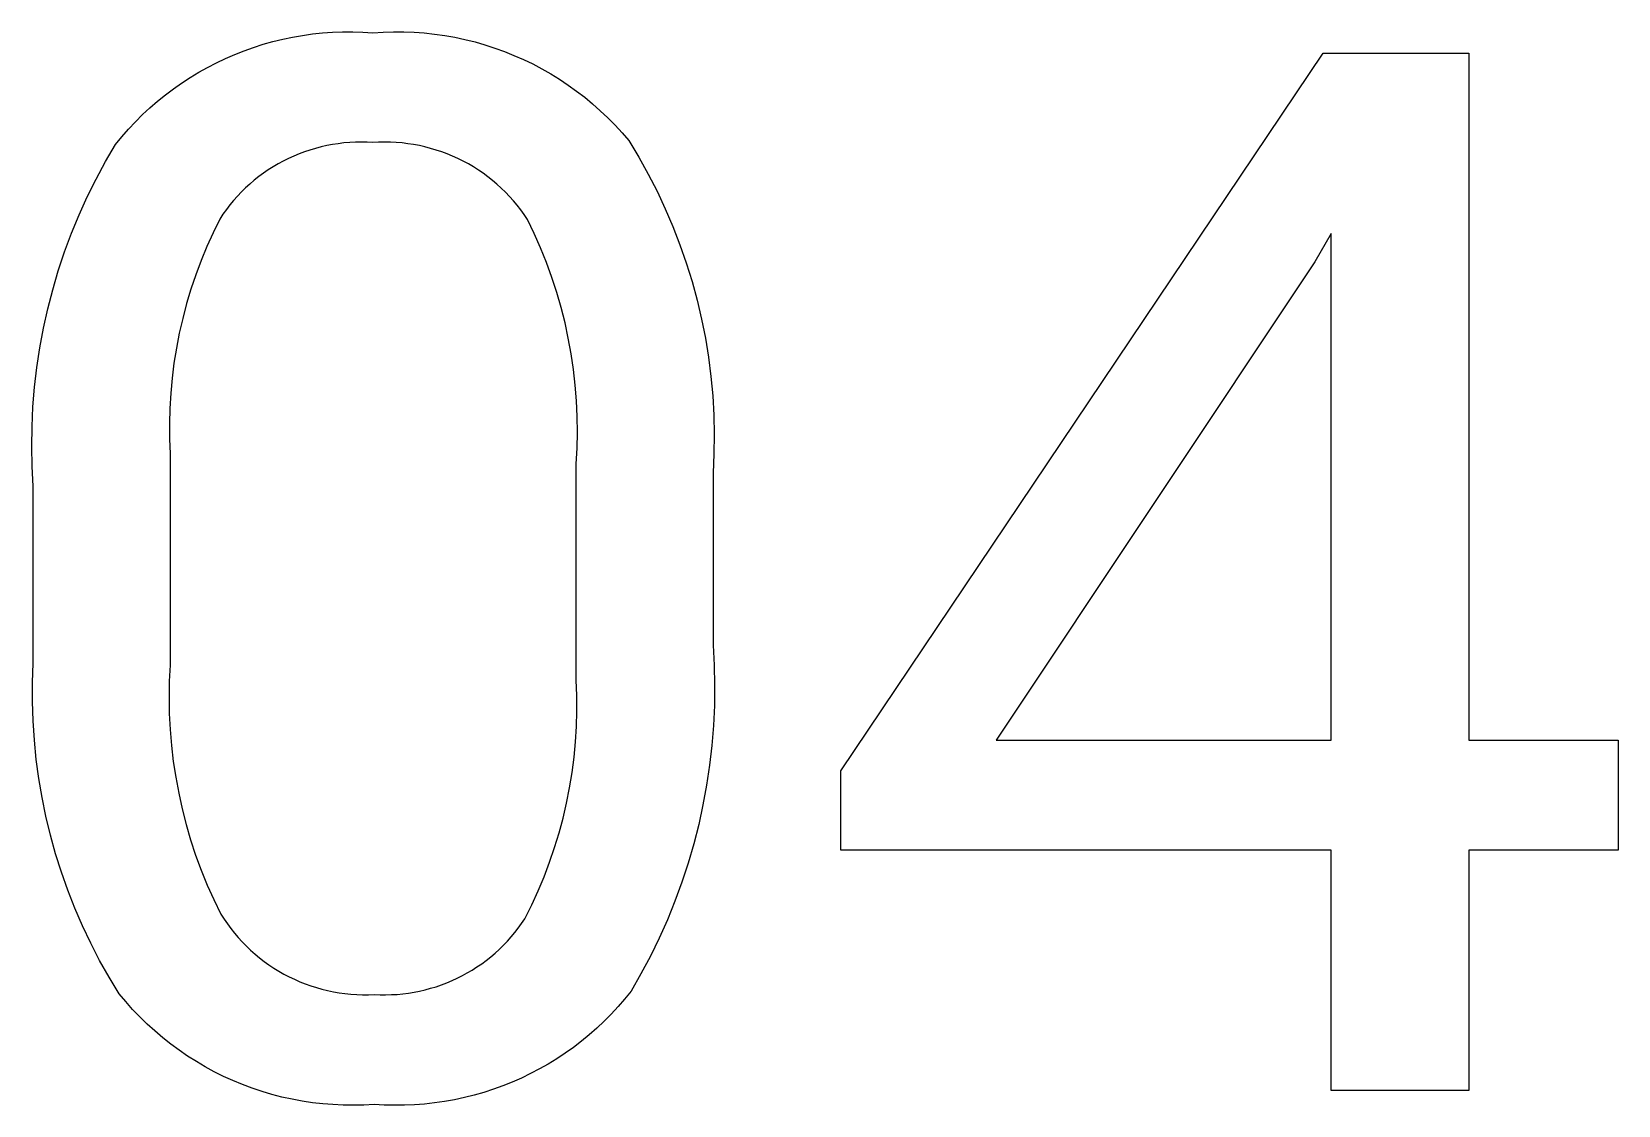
# Model space of a CAD drawing. Header units: millimetres. Extents: x -665 to 1920, y -373 to 1434.
# Drawn here: x 1237.91 to 1260.33, y -259.63 to -244.46 of the extents above; entities that cross this region are included whole.
import ezdxf

# ---------------------------------------------------------------- set-up
doc = ezdxf.new("R2010")
doc.units = ezdxf.units.MM
doc.header["$MEASUREMENT"] = 0
doc.layers.add('Domyslna', color=7, linetype='Continuous', true_color=0x000000)

msp = doc.modelspace()

# ---------------------------------------------------------------- linework, layer by layer
at = {"layer": 'Domyslna'}
for p, q in [((1241.045, -244.681), (1241.181, -244.637)), ((1241.181, -244.637), (1241.318, -244.599)), ((1241.318, -244.599), (1241.456, -244.565)), ((1241.456, -244.565), (1241.596, -244.536)), ((1241.596, -244.536), (1241.736, -244.511)), ((1241.736, -244.511), (1241.877, -244.491)), ((1241.877, -244.491), (1242.019, -244.476)), ((1242.019, -244.476), (1242.161, -244.466)), ((1242.161, -244.466), (1242.303, -244.461)), ((1242.303, -244.461), (1242.445, -244.46)), ((1242.445, -244.46), (1242.588, -244.465)), ((1242.588, -244.465), (1242.73, -244.474)), ((1242.73, -244.474), (1242.875, -244.464)), ((1242.875, -244.464), (1243.021, -244.46)), ((1243.021, -244.46), (1243.167, -244.461)), ((1243.167, -244.461), (1243.312, -244.467)), ((1243.312, -244.467), (1243.457, -244.477)), ((1243.457, -244.477), (1243.602, -244.493)), ((1243.602, -244.493), (1243.747, -244.513)), ((1243.747, -244.513), (1243.89, -244.539)), ((1243.89, -244.539), (1244.032, -244.569)), ((1244.032, -244.569), (1244.174, -244.605)), ((1244.174, -244.605), (1244.314, -244.645)), ((1244.314, -244.645), (1244.452, -244.69)), ((1240.519, -244.898), (1240.648, -244.837)), ((1240.648, -244.837), (1240.778, -244.781)), ((1240.778, -244.781), (1240.911, -244.728)), ((1240.911, -244.728), (1241.045, -244.681)), ((1244.452, -244.69), (1244.589, -244.739)), ((1244.589, -244.739), (1244.725, -244.794)), ((1244.725, -244.794), (1244.858, -244.852)), ((1244.858, -244.852), (1244.989, -244.916)), ((1249.346, -254.906), (1256.163, -244.765)), ((1256.163, -244.765), (1258.222, -244.765)), ((1258.222, -244.765), (1258.222, -254.473)), ((1240.027, -245.185), (1240.146, -245.107)), ((1240.146, -245.107), (1240.268, -245.033)), ((1240.268, -245.033), (1240.393, -244.964)), ((1240.393, -244.964), (1240.519, -244.898)), ((1244.989, -244.916), (1245.118, -244.984)), ((1245.118, -244.984), (1245.245, -245.056)), ((1245.245, -245.056), (1245.369, -245.132)), ((1239.797, -245.352), (1239.911, -245.267)), ((1239.911, -245.267), (1240.027, -245.185)), ((1245.369, -245.132), (1245.49, -245.213)), ((1245.49, -245.213), (1245.608, -245.298)), ((1245.608, -245.298), (1245.724, -245.387)), ((1239.474, -245.632), (1239.578, -245.535)), ((1239.578, -245.535), (1239.686, -245.442)), ((1239.686, -245.442), (1239.797, -245.352)), ((1245.724, -245.387), (1245.836, -245.479)), ((1245.836, -245.479), (1245.945, -245.576)), ((1239.275, -245.836), (1239.373, -245.732)), ((1239.373, -245.732), (1239.474, -245.632)), ((1245.945, -245.576), (1246.051, -245.676)), ((1246.051, -245.676), (1246.154, -245.78)), ((1246.154, -245.78), (1246.252, -245.887)), ((1239.09, -246.053), (1239.181, -245.943)), ((1239.181, -245.943), (1239.275, -245.836)), ((1246.252, -245.887), (1246.347, -245.997)), ((1246.347, -245.997), (1246.489, -246.232)), ((1238.949, -246.295), (1239.09, -246.053)), ((1241.611, -246.218), (1241.536, -246.252)), ((1241.686, -246.186), (1241.611, -246.218)), ((1241.763, -246.158), (1241.686, -246.186)), ((1241.841, -246.132), (1241.763, -246.158)), ((1241.919, -246.108), (1241.841, -246.132)), ((1241.998, -246.087), (1241.919, -246.108)), ((1242.078, -246.069), (1241.998, -246.087)), ((1242.159, -246.054), (1242.078, -246.069)), ((1242.24, -246.042), (1242.159, -246.054)), ((1242.321, -246.032), (1242.24, -246.042)), ((1242.403, -246.026), (1242.321, -246.032)), ((1242.484, -246.022), (1242.403, -246.026)), ((1242.566, -246.021), (1242.484, -246.022)), ((1242.648, -246.022), (1242.566, -246.021)), ((1242.73, -246.027), (1242.648, -246.022)), ((1242.812, -246.022), (1242.73, -246.027)), ((1242.895, -246.021), (1242.812, -246.022)), ((1242.977, -246.022), (1242.895, -246.021)), ((1243.06, -246.026), (1242.977, -246.022)), ((1243.142, -246.032), (1243.06, -246.026)), ((1243.224, -246.042), (1243.142, -246.032)), ((1243.306, -246.054), (1243.224, -246.042)), ((1243.387, -246.07), (1243.306, -246.054)), ((1243.467, -246.088), (1243.387, -246.07)), ((1243.547, -246.108), (1243.467, -246.088)), ((1243.626, -246.132), (1243.547, -246.108)), ((1243.705, -246.158), (1243.626, -246.132)), ((1243.782, -246.187), (1243.705, -246.158)), ((1243.858, -246.219), (1243.782, -246.187)), ((1243.933, -246.253), (1243.858, -246.219)), ((1246.489, -246.232), (1246.622, -246.471)), ((1238.817, -246.542), (1238.949, -246.295)), ((1241.184, -246.459), (1241.118, -246.508)), ((1241.251, -246.413), (1241.184, -246.459)), ((1241.32, -246.369), (1241.251, -246.413)), ((1241.391, -246.327), (1241.32, -246.369)), ((1241.463, -246.288), (1241.391, -246.327)), ((1241.536, -246.252), (1241.463, -246.288)), ((1244.007, -246.289), (1243.933, -246.253)), ((1244.08, -246.329), (1244.007, -246.289)), ((1244.151, -246.37), (1244.08, -246.329)), ((1244.221, -246.415), (1244.151, -246.37)), ((1244.289, -246.461), (1244.221, -246.415)), ((1244.356, -246.51), (1244.289, -246.461)), ((1238.692, -246.793), (1238.817, -246.542)), ((1240.931, -246.667), (1240.872, -246.724)), ((1240.991, -246.612), (1240.931, -246.667)), ((1241.054, -246.559), (1240.991, -246.612)), ((1241.118, -246.508), (1241.054, -246.559)), ((1244.42, -246.561), (1244.356, -246.51)), ((1244.484, -246.614), (1244.42, -246.561)), ((1244.545, -246.67), (1244.484, -246.614)), ((1244.604, -246.727), (1244.545, -246.67)), ((1246.622, -246.471), (1246.747, -246.715)), ((1238.577, -247.049), (1238.692, -246.793)), ((1240.709, -246.908), (1240.659, -246.972)), ((1240.761, -246.845), (1240.709, -246.908)), ((1240.816, -246.784), (1240.761, -246.845)), ((1240.872, -246.724), (1240.816, -246.784)), ((1244.661, -246.787), (1244.604, -246.727)), ((1244.716, -246.848), (1244.661, -246.787)), ((1244.769, -246.911), (1244.716, -246.848)), ((1244.82, -246.976), (1244.769, -246.911)), ((1246.747, -246.715), (1246.864, -246.963)), ((1238.47, -247.308), (1238.577, -247.049)), ((1240.565, -247.107), (1240.471, -247.3)), ((1240.611, -247.039), (1240.565, -247.107)), ((1240.659, -246.972), (1240.611, -247.039)), ((1244.869, -247.043), (1244.82, -246.976)), ((1244.915, -247.112), (1244.869, -247.043)), ((1245.011, -247.312), (1244.915, -247.112)), ((1246.864, -246.963), (1246.972, -247.214)), ((1238.372, -247.571), (1238.47, -247.308)), ((1240.471, -247.3), (1240.383, -247.495)), ((1245.101, -247.516), (1245.011, -247.312)), ((1246.972, -247.214), (1247.071, -247.47)), ((1256.277, -247.312), (1256.046, -247.712)), ((1256.277, -254.473), (1256.277, -247.312)), ((1238.284, -247.837), (1238.372, -247.571)), ((1240.383, -247.495), (1240.301, -247.694)), ((1245.184, -247.723), (1245.101, -247.516)), ((1247.071, -247.47), (1247.161, -247.728)), ((1240.301, -247.694), (1240.226, -247.894)), ((1245.26, -247.933), (1245.184, -247.723)), ((1247.161, -247.728), (1247.242, -247.99)), ((1256.046, -247.712), (1251.542, -254.473)), ((1238.204, -248.106), (1238.284, -247.837)), ((1240.226, -247.894), (1240.158, -248.098)), ((1245.329, -248.145), (1245.26, -247.933)), ((1247.242, -247.99), (1247.314, -248.254)), ((1238.134, -248.377), (1238.204, -248.106)), ((1240.158, -248.098), (1240.096, -248.303)), ((1245.391, -248.359), (1245.329, -248.145)), ((1247.314, -248.254), (1247.377, -248.521)), ((1238.073, -248.651), (1238.134, -248.377)), ((1240.096, -248.303), (1240.042, -248.511)), ((1245.446, -248.575), (1245.391, -248.359)), ((1238.022, -248.927), (1238.073, -248.651)), ((1240.042, -248.511), (1239.994, -248.72)), ((1245.493, -248.793), (1245.446, -248.575)), ((1247.377, -248.521), (1247.43, -248.79)), ((1237.98, -249.204), (1238.022, -248.927)), ((1239.953, -248.93), (1239.919, -249.142)), ((1239.994, -248.72), (1239.953, -248.93)), ((1245.533, -249.012), (1245.493, -248.793)), ((1247.43, -248.79), (1247.474, -249.06)), ((1239.919, -249.142), (1239.893, -249.355)), ((1245.565, -249.233), (1245.533, -249.012)), ((1247.474, -249.06), (1247.509, -249.332)), ((1237.947, -249.482), (1237.98, -249.204)), ((1239.893, -249.355), (1239.873, -249.569)), ((1245.591, -249.454), (1245.565, -249.233)), ((1247.509, -249.332), (1247.534, -249.604)), ((1237.925, -249.762), (1237.947, -249.482)), ((1239.873, -249.569), (1239.86, -249.783)), ((1245.608, -249.676), (1245.591, -249.454)), ((1247.534, -249.604), (1247.549, -249.878)), ((1237.912, -250.042), (1237.925, -249.762)), ((1239.86, -249.783), (1239.855, -249.997)), ((1245.618, -249.899), (1245.608, -249.676)), ((1237.908, -250.322), (1237.912, -250.042)), ((1239.855, -249.997), (1239.856, -250.212)), ((1245.621, -250.122), (1245.618, -249.899)), ((1247.549, -249.878), (1247.556, -250.152)), ((1239.856, -250.212), (1239.865, -250.426)), ((1245.616, -250.345), (1245.621, -250.122)), ((1247.556, -250.152), (1247.552, -250.426)), ((1237.914, -250.603), (1237.908, -250.322)), ((1239.865, -250.426), (1239.865, -253.413)), ((1245.604, -250.567), (1245.616, -250.345)), ((1247.552, -250.426), (1247.539, -250.699)), ((1237.93, -250.883), (1237.914, -250.603)), ((1245.604, -253.625), (1245.604, -250.567)), ((1247.539, -250.699), (1247.539, -253.129)), ((1237.93, -253.383), (1237.93, -250.883)), ((1247.539, -253.129), (1247.555, -253.413)), ((1237.919, -253.655), (1237.93, -253.383)), ((1239.865, -253.413), (1239.853, -253.64)), ((1247.555, -253.413), (1247.561, -253.696)), ((1239.853, -253.64), (1239.849, -253.867)), ((1245.613, -253.843), (1245.604, -253.625)), ((1237.919, -253.927), (1237.919, -253.655)), ((1239.849, -253.867), (1239.853, -254.094)), ((1245.614, -254.061), (1245.613, -253.843)), ((1247.561, -253.696), (1247.558, -253.98)), ((1237.927, -254.2), (1237.919, -253.927)), ((1245.608, -254.279), (1245.614, -254.061)), ((1247.558, -253.98), (1247.545, -254.263)), ((1237.945, -254.472), (1237.927, -254.2)), ((1239.853, -254.094), (1239.864, -254.321)), ((1245.595, -254.497), (1245.608, -254.279)), ((1247.545, -254.263), (1247.522, -254.546)), ((1237.972, -254.743), (1237.945, -254.472)), ((1239.864, -254.321), (1239.883, -254.547)), ((1245.574, -254.714), (1245.595, -254.497)), ((1251.542, -254.473), (1256.277, -254.473)), ((1258.222, -254.473), (1260.335, -254.473)), ((1260.335, -254.473), (1260.335, -256.027)), ((1238.008, -255.013), (1237.972, -254.743)), ((1239.883, -254.547), (1239.909, -254.772)), ((1245.546, -254.931), (1245.574, -254.714)), ((1247.522, -254.546), (1247.49, -254.827)), ((1239.909, -254.772), (1239.943, -254.997)), ((1245.511, -255.146), (1245.546, -254.931)), ((1247.49, -254.827), (1247.448, -255.108)), ((1249.346, -256.027), (1249.346, -254.906)), ((1238.054, -255.282), (1238.008, -255.013)), ((1239.943, -254.997), (1239.985, -255.22)), ((1245.468, -255.36), (1245.511, -255.146)), ((1247.448, -255.108), (1247.396, -255.387)), ((1238.109, -255.548), (1238.054, -255.282)), ((1239.985, -255.22), (1240.034, -255.442)), ((1245.419, -255.572), (1245.468, -255.36)), ((1247.396, -255.387), (1247.336, -255.664)), ((1238.173, -255.813), (1238.109, -255.548)), ((1240.034, -255.442), (1240.09, -255.662)), ((1240.09, -255.662), (1240.154, -255.88)), ((1245.362, -255.783), (1245.419, -255.572)), ((1238.246, -256.076), (1238.173, -255.813)), ((1240.154, -255.88), (1240.225, -256.095)), ((1245.299, -255.991), (1245.362, -255.783)), ((1247.336, -255.664), (1247.265, -255.938)), ((1238.328, -256.336), (1238.246, -256.076)), ((1240.225, -256.095), (1240.304, -256.308)), ((1245.228, -256.198), (1245.299, -255.991)), ((1247.265, -255.938), (1247.186, -256.211)), ((1256.277, -256.027), (1249.346, -256.027)), ((1256.277, -259.425), (1256.277, -256.027)), ((1260.335, -256.027), (1258.222, -256.027)), ((1258.222, -256.027), (1258.222, -259.425)), ((1240.304, -256.308), (1240.389, -256.519)), ((1245.151, -256.402), (1245.228, -256.198)), ((1247.186, -256.211), (1247.097, -256.48)), ((1238.418, -256.593), (1238.328, -256.336)), ((1240.389, -256.519), (1240.482, -256.726)), ((1245.066, -256.603), (1245.151, -256.402)), ((1247.097, -256.48), (1247, -256.746)), ((1238.518, -256.846), (1238.418, -256.593)), ((1240.482, -256.726), (1240.581, -256.93)), ((1244.975, -256.801), (1245.066, -256.603)), ((1247, -256.746), (1246.893, -257.009)), ((1238.626, -257.096), (1238.518, -256.846)), ((1240.581, -256.93), (1240.626, -257)), ((1240.626, -257), (1240.673, -257.068)), ((1244.833, -257.063), (1244.878, -256.996)), ((1244.878, -256.996), (1244.975, -256.801)), ((1238.743, -257.342), (1238.626, -257.096)), ((1240.673, -257.068), (1240.722, -257.135)), ((1240.722, -257.135), (1240.774, -257.2)), ((1240.774, -257.2), (1240.828, -257.263)), ((1244.684, -257.253), (1244.736, -257.191)), ((1244.736, -257.191), (1244.786, -257.128)), ((1244.786, -257.128), (1244.833, -257.063)), ((1246.893, -257.009), (1246.777, -257.268)), ((1238.868, -257.584), (1238.743, -257.342)), ((1240.828, -257.263), (1240.884, -257.324)), ((1240.884, -257.324), (1240.942, -257.383)), ((1240.942, -257.383), (1241.002, -257.44)), ((1241.002, -257.44), (1241.064, -257.495)), ((1244.458, -257.482), (1244.517, -257.428)), ((1244.517, -257.428), (1244.575, -257.371)), ((1244.575, -257.371), (1244.631, -257.313)), ((1244.631, -257.313), (1244.684, -257.253)), ((1246.777, -257.268), (1246.653, -257.523)), ((1239.002, -257.822), (1238.868, -257.584)), ((1241.064, -257.495), (1241.128, -257.548)), ((1241.128, -257.548), (1241.194, -257.598)), ((1241.194, -257.598), (1241.261, -257.647)), ((1241.261, -257.647), (1241.33, -257.693)), ((1244.134, -257.721), (1244.202, -257.677)), ((1244.202, -257.677), (1244.269, -257.632)), ((1244.269, -257.632), (1244.333, -257.584)), ((1244.333, -257.584), (1244.397, -257.534)), ((1244.397, -257.534), (1244.458, -257.482)), ((1246.653, -257.523), (1246.52, -257.773)), ((1239.143, -258.055), (1239.002, -257.822)), ((1241.33, -257.693), (1241.401, -257.736)), ((1241.401, -257.736), (1241.473, -257.777)), ((1241.473, -257.777), (1241.546, -257.815)), ((1241.546, -257.815), (1241.621, -257.851)), ((1241.621, -257.851), (1241.697, -257.885)), ((1241.697, -257.885), (1241.774, -257.915)), ((1243.7, -257.93), (1243.775, -257.901)), ((1243.775, -257.901), (1243.849, -257.87)), ((1243.849, -257.87), (1243.923, -257.836)), ((1243.923, -257.836), (1243.995, -257.8)), ((1243.995, -257.8), (1244.065, -257.762)), ((1244.065, -257.762), (1244.134, -257.721)), ((1246.52, -257.773), (1246.379, -258.019)), ((1239.236, -258.167), (1239.143, -258.055)), ((1241.774, -257.915), (1241.852, -257.943)), ((1241.852, -257.943), (1241.931, -257.968)), ((1241.931, -257.968), (1242.011, -257.991)), ((1242.011, -257.991), (1242.091, -258.01)), ((1242.091, -258.01), (1242.173, -258.027)), ((1242.173, -258.027), (1242.254, -258.041)), ((1242.254, -258.041), (1242.336, -258.053)), ((1242.336, -258.053), (1242.419, -258.061)), ((1242.419, -258.061), (1242.502, -258.066)), ((1242.502, -258.066), (1242.585, -258.069)), ((1242.585, -258.069), (1242.667, -258.069)), ((1242.667, -258.069), (1242.75, -258.066)), ((1242.75, -258.066), (1242.831, -258.069)), ((1242.831, -258.069), (1242.911, -258.07)), ((1242.911, -258.07), (1242.992, -258.068)), ((1242.992, -258.068), (1243.072, -258.064)), ((1243.072, -258.064), (1243.152, -258.056)), ((1243.152, -258.056), (1243.232, -258.046)), ((1243.232, -258.046), (1243.312, -258.034)), ((1243.312, -258.034), (1243.391, -258.018)), ((1243.391, -258.018), (1243.469, -258)), ((1243.469, -258), (1243.547, -257.979)), ((1243.547, -257.979), (1243.624, -257.956)), ((1243.624, -257.956), (1243.7, -257.93)), ((1246.379, -258.019), (1246.289, -258.13)), ((1239.334, -258.276), (1239.236, -258.167)), ((1239.435, -258.382), (1239.334, -258.276)), ((1246.099, -258.343), (1245.999, -258.444)), ((1246.196, -258.238), (1246.099, -258.343)), ((1246.289, -258.13), (1246.196, -258.238)), ((1239.539, -258.484), (1239.435, -258.382)), ((1239.647, -258.582), (1239.539, -258.484)), ((1245.895, -258.541), (1245.788, -258.636)), ((1245.999, -258.444), (1245.895, -258.541)), ((1239.759, -258.677), (1239.647, -258.582)), ((1239.873, -258.767), (1239.759, -258.677)), ((1239.991, -258.854), (1239.873, -258.767)), ((1245.678, -258.726), (1245.565, -258.813)), ((1245.788, -258.636), (1245.678, -258.726)), ((1240.111, -258.936), (1239.991, -258.854)), ((1240.235, -259.015), (1240.111, -258.936)), ((1240.361, -259.089), (1240.235, -259.015)), ((1245.331, -258.974), (1245.209, -259.049)), ((1245.449, -258.895), (1245.331, -258.974)), ((1245.565, -258.813), (1245.449, -258.895)), ((1240.489, -259.158), (1240.361, -259.089)), ((1240.62, -259.223), (1240.489, -259.158)), ((1240.753, -259.283), (1240.62, -259.223)), ((1244.831, -259.247), (1244.701, -259.305)), ((1244.959, -259.185), (1244.831, -259.247)), ((1245.086, -259.119), (1244.959, -259.185)), ((1245.209, -259.049), (1245.086, -259.119)), ((1240.888, -259.339), (1240.753, -259.283)), ((1241.025, -259.39), (1240.888, -259.339)), ((1241.163, -259.437), (1241.025, -259.39)), ((1241.304, -259.478), (1241.163, -259.437)), ((1244.299, -259.45), (1244.162, -259.489)), ((1244.435, -259.406), (1244.299, -259.45)), ((1244.569, -259.358), (1244.435, -259.406)), ((1244.701, -259.305), (1244.569, -259.358)), ((1258.222, -259.425), (1256.277, -259.425)), ((1241.445, -259.515), (1241.304, -259.478)), ((1241.588, -259.546), (1241.445, -259.515)), ((1241.731, -259.573), (1241.588, -259.546)), ((1241.876, -259.595), (1241.731, -259.573)), ((1242.021, -259.611), (1241.876, -259.595)), ((1242.166, -259.623), (1242.021, -259.611)), ((1242.312, -259.63), (1242.166, -259.623)), ((1242.458, -259.631), (1242.312, -259.63)), ((1242.604, -259.628), (1242.458, -259.631)), ((1242.75, -259.619), (1242.604, -259.628)), ((1242.892, -259.628), (1242.75, -259.619)), ((1243.035, -259.632), (1242.892, -259.628)), ((1243.177, -259.631), (1243.035, -259.632)), ((1243.32, -259.625), (1243.177, -259.631)), ((1243.462, -259.614), (1243.32, -259.625)), ((1243.603, -259.599), (1243.462, -259.614)), ((1243.744, -259.579), (1243.603, -259.599)), ((1243.885, -259.554), (1243.744, -259.579)), ((1244.024, -259.524), (1243.885, -259.554)), ((1244.162, -259.489), (1244.024, -259.524))]:
    msp.add_line(p, q, dxfattribs=at)

doc.saveas('drawing.dxf')
